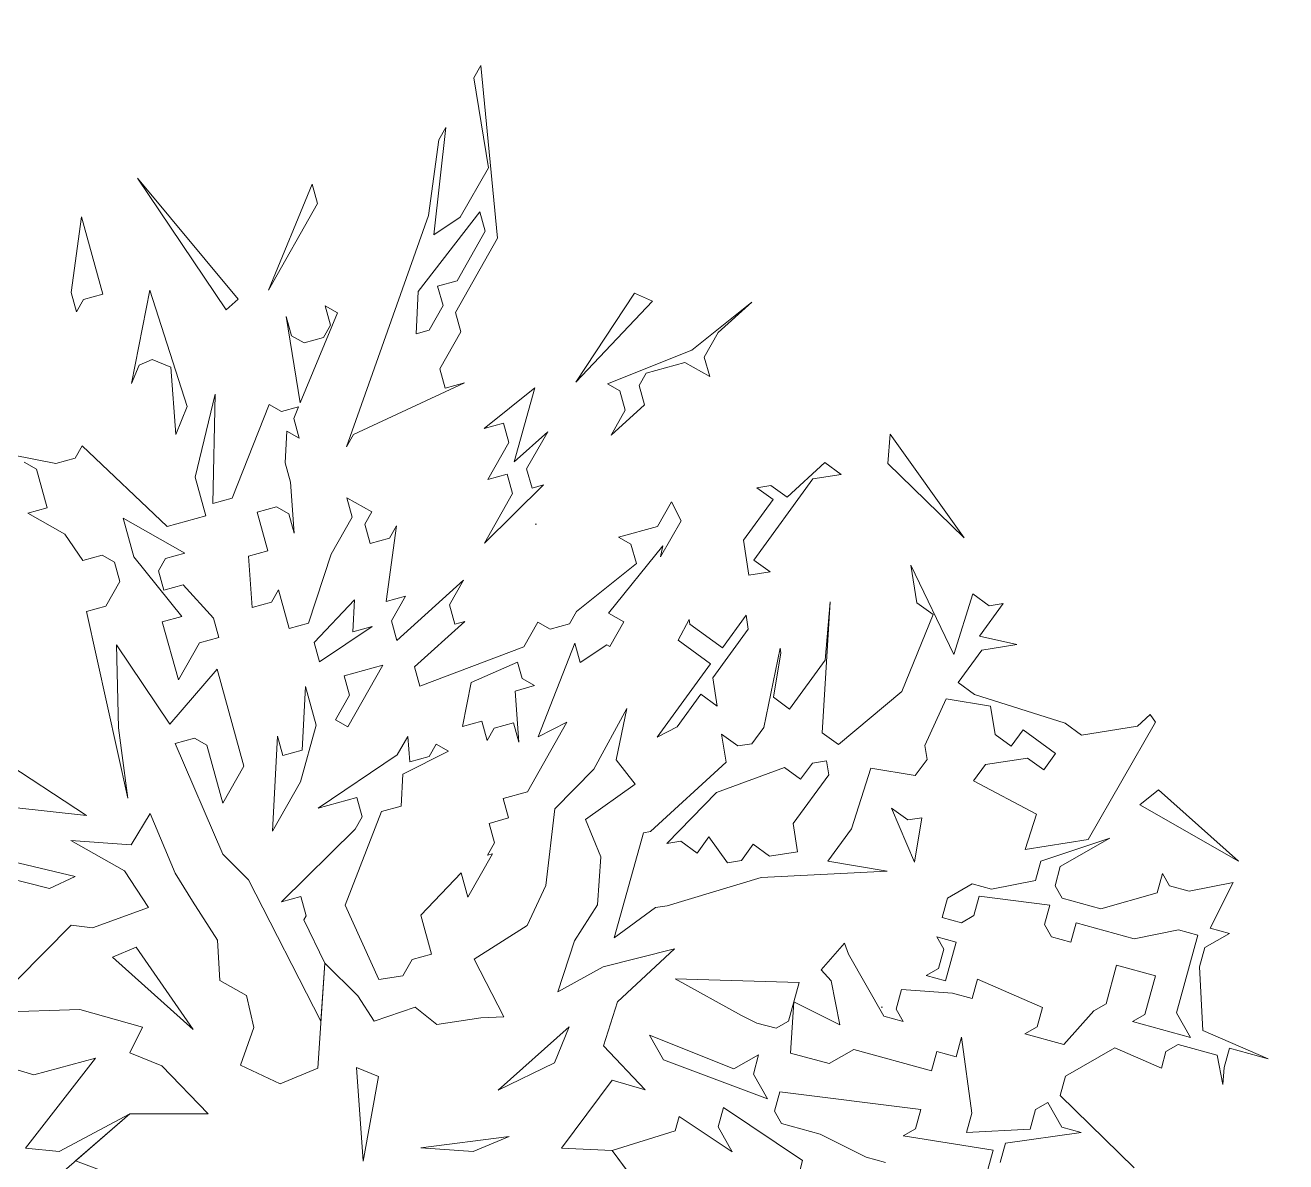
# Model space of a CAD drawing. Header units: millimetres. Extents: x -38151500 to -27467627, y -20617104 to -20349562.
# Drawn here: x -32391838 to -32391105, y -20488673 to -20488012 of the extents above; entities that cross this region are included whole.
import ezdxf

# ---------------------------------------------------------------- set-up
doc = ezdxf.new("R2010")
doc.units = ezdxf.units.MM
doc.header["$MEASUREMENT"] = 0
doc.layers.add('Новый_ГП_озеленение_газон_Ном._пера__74', color=74, linetype='Continuous', lineweight=20)
doc.layers.add('Новый_ГП_озеленение_кустарники_Ном._пера__10', color=7, linetype='Continuous', lineweight=5, true_color=0x616d3a)

msp = doc.modelspace()

# ---------------------------------------------------------------- hatches: boundary and pattern name
at = {"layer": 'Новый_ГП_озеленение_газон_Ном._пера__74', "linetype": 'Continuous', "lineweight": 20}
h = msp.add_hatch(dxfattribs=at)
h.set_pattern_fill('AR_SAND_0005', color=74, style=0, pattern_type=2)
h.set_pattern_definition([(37.5, (5709271.23, 0), (-24.0004694, 734.119856), [0, -579.12, 0, -647.7, 0, -619.125]), (7.5, (5709271.2, 0), (674.284925, 1075.23765), [0, -312.42, 0, -521.97, 0, -200.025]), (327.5, (5708802.6, 0), (1186.488555, 2.155777), [0, -190.5, 0, -685.8, 0, -895.35]), (317.5, (5708802.6, 0), (1145.334679, 334.393985), [0, -95.25, 0, -449.58, 0, -514.35])])
h.paths.add_polyline_path([(-32398350.35, -20497367.72), (-32396559.02, -20498487.23), (-32385931.21, -20481480.46), (-32389482.56, -20479260.77), (-32391580.09, -20482659.05), (-32389868.85, -20483779.86)])

# ---------------------------------------------------------------- linework, layer by layer
at = {"layer": 'Новый_ГП_озеленение_кустарники_Ном._пера__10', "color": 77, "lineweight": 5, "true_color": 0x616d3a}
for p, q in [((-32391573.28, -20488035.34), (-32391577.35, -20488042.54)), ((-32391563.65, -20488135.85), (-32391573.28, -20488035.34)), ((-32391577.35, -20488042.54), (-32391568.94, -20488094.83)), ((-32391600.6, -20488133.94), (-32391593.66, -20488071.33)), ((-32391593.66, -20488071.33), (-32391597.73, -20488078.53)), ((-32391597.73, -20488078.53), (-32391603.72, -20488122.67)), ((-32391568.94, -20488094.83), (-32391585.25, -20488123.62)), ((-32391714.43, -20488171.26), (-32391773.15, -20488100.85)), ((-32391773.15, -20488100.85), (-32391721.55, -20488177.6)), ((-32391671.44, -20488104.34), (-32391696.85, -20488166)), ((-32391668.31, -20488115.62), (-32391671.44, -20488104.34)), ((-32391696.85, -20488166), (-32391668.31, -20488115.62)), ((-32391805.77, -20488123.34), (-32391811.76, -20488167.48)), ((-32391793.28, -20488168.43), (-32391805.77, -20488123.34)), ((-32391603.72, -20488122.67), (-32391651.42, -20488257.27)), ((-32391609.7, -20488166.81), (-32391573.97, -20488120.5)), ((-32391585.25, -20488123.62), (-32391600.6, -20488133.94)), ((-32391573.97, -20488120.5), (-32391570.85, -20488131.78)), ((-32391570.85, -20488131.78), (-32391587.15, -20488160.57)), ((-32391588.11, -20488179.04), (-32391563.65, -20488135.85)), ((-32391587.15, -20488160.57), (-32391598.43, -20488163.69)), ((-32391811.76, -20488167.48), (-32391808.63, -20488178.75)), ((-32391804.56, -20488171.55), (-32391793.28, -20488168.43)), ((-32391776.58, -20488220.47), (-32391765.93, -20488166.11)), ((-32391765.93, -20488166.11), (-32391744.14, -20488233.84)), ((-32391610.97, -20488191.44), (-32391609.7, -20488166.81)), ((-32391598.43, -20488163.69), (-32391595.31, -20488174.97)), ((-32391483.94, -20488167.74), (-32391518.1, -20488219.68)), ((-32391473.4, -20488172.43), (-32391483.94, -20488167.74)), ((-32391808.63, -20488178.75), (-32391804.56, -20488171.55)), ((-32391721.55, -20488177.6), (-32391714.43, -20488171.26)), ((-32391656.78, -20488179.19), (-32391663.98, -20488175.11)), ((-32391663.98, -20488175.11), (-32391660.85, -20488186.38)), ((-32391595.31, -20488174.97), (-32391603.46, -20488189.36)), ((-32391518.1, -20488219.68), (-32391473.4, -20488172.43)), ((-32391415.68, -20488173.11), (-32391450.46, -20488200.95)), ((-32391435.11, -20488190.63), (-32391415.68, -20488173.11)), ((-32391683.4, -20488192.63), (-32391686.52, -20488181.35)), ((-32391686.52, -20488181.35), (-32391678.42, -20488231.71)), ((-32391678.42, -20488231.71), (-32391656.78, -20488179.19)), ((-32391584.99, -20488190.32), (-32391588.11, -20488179.04)), ((-32391660.85, -20488186.38), (-32391664.93, -20488193.58)), ((-32391603.46, -20488189.36), (-32391610.97, -20488191.44)), ((-32391597.21, -20488211.91), (-32391584.99, -20488190.32)), ((-32391443.26, -20488205.03), (-32391435.11, -20488190.63)), ((-32391676.2, -20488196.7), (-32391683.4, -20488192.63)), ((-32391664.93, -20488193.58), (-32391676.2, -20488196.7)), ((-32391450.46, -20488200.95), (-32391499.63, -20488220.64)), ((-32391440.14, -20488216.3), (-32391443.26, -20488205.03)), ((-32391772.13, -20488209.65), (-32391776.58, -20488220.47)), ((-32391764.49, -20488206.47), (-32391772.13, -20488209.65)), ((-32391753.67, -20488210.93), (-32391764.49, -20488206.47)), ((-32391750.83, -20488250.07), (-32391753.67, -20488210.93)), ((-32391594.09, -20488223.18), (-32391597.21, -20488211.91)), ((-32391477.08, -20488214.39), (-32391454.53, -20488208.15)), ((-32391454.53, -20488208.15), (-32391440.14, -20488216.3)), ((-32391647.34, -20488250.07), (-32391582.82, -20488220.06)), ((-32391582.82, -20488220.06), (-32391594.09, -20488223.18)), ((-32391499.63, -20488220.64), (-32391492.43, -20488224.71)), ((-32391481.16, -20488221.59), (-32391477.08, -20488214.39)), ((-32391727.84, -20488226.57), (-32391739.51, -20488274.93)), ((-32391729.19, -20488290.28), (-32391727.84, -20488226.57)), ((-32391541.93, -20488223.01), (-32391571.35, -20488246.57)), ((-32391553.83, -20488266), (-32391541.93, -20488223.01)), ((-32391492.43, -20488224.71), (-32391489.31, -20488235.99)), ((-32391478.04, -20488232.87), (-32391481.16, -20488221.59)), ((-32391744.14, -20488233.84), (-32391750.83, -20488250.07)), ((-32391696.58, -20488232.69), (-32391717.92, -20488287.16)), ((-32391689.39, -20488236.77), (-32391696.58, -20488232.69)), ((-32391679.36, -20488234), (-32391689.39, -20488236.77)), ((-32391682.19, -20488240.85), (-32391679.36, -20488234)), ((-32391497.46, -20488250.38), (-32391478.04, -20488232.87)), ((-32391679.07, -20488252.12), (-32391682.19, -20488240.85)), ((-32391489.31, -20488235.99), (-32391497.46, -20488250.38)), ((-32391687.22, -20488266.52), (-32391686.26, -20488248.05)), ((-32391686.26, -20488248.05), (-32391679.07, -20488252.12)), ((-32391651.42, -20488257.27), (-32391647.34, -20488250.07)), ((-32391571.35, -20488246.57), (-32391560.08, -20488243.45)), ((-32391560.08, -20488243.45), (-32391556.96, -20488254.72)), ((-32391534.41, -20488248.48), (-32391553.83, -20488266)), ((-32391546.64, -20488270.07), (-32391534.41, -20488248.48)), ((-32391336.54, -20488266.93), (-32391335.02, -20488249.95)), ((-32391335.02, -20488249.95), (-32391292.06, -20488310.18)), ((-32391805.25, -20488256.72), (-32391809.33, -20488263.92)), ((-32391755.82, -20488303.72), (-32391805.25, -20488256.72)), ((-32391556.96, -20488254.72), (-32391569.18, -20488276.32)), ((-32391820.6, -20488267.04), (-32391846.27, -20488262.01)), ((-32391809.33, -20488263.92), (-32391820.6, -20488267.04)), ((-32391839.07, -20488266.09), (-32391831.88, -20488270.16)), ((-32391831.88, -20488270.16), (-32391825.63, -20488292.71)), ((-32391684.1, -20488277.79), (-32391687.22, -20488266.52)), ((-32391543.51, -20488281.35), (-32391546.64, -20488270.07)), ((-32391395.09, -20488286.64), (-32391373.14, -20488266.44)), ((-32391373.14, -20488266.44), (-32391363.69, -20488273.33)), ((-32391292.06, -20488310.18), (-32391336.54, -20488266.93)), ((-32391739.51, -20488274.93), (-32391733.27, -20488297.48)), ((-32391681.93, -20488307.54), (-32391684.1, -20488277.79)), ((-32391571.09, -20488313.26), (-32391536.75, -20488279.47)), ((-32391569.18, -20488276.32), (-32391557.91, -20488273.19)), ((-32391557.91, -20488273.19), (-32391554.79, -20488284.47)), ((-32391536.75, -20488279.47), (-32391543.51, -20488281.35)), ((-32391380.03, -20488275.89), (-32391414.47, -20488323.17)), ((-32391412.72, -20488281.03), (-32391404.55, -20488279.75)), ((-32391404.55, -20488279.75), (-32391395.09, -20488286.64)), ((-32391363.69, -20488273.33), (-32391380.03, -20488275.89)), ((-32391636.83, -20488295.05), (-32391651.23, -20488286.9)), ((-32391651.23, -20488286.9), (-32391648.1, -20488298.17)), ((-32391554.79, -20488284.47), (-32391571.09, -20488313.26)), ((-32391403.26, -20488287.92), (-32391412.72, -20488281.03)), ((-32391825.63, -20488292.71), (-32391836.9, -20488295.83)), ((-32391717.92, -20488287.16), (-32391729.19, -20488290.28)), ((-32391703.52, -20488295.31), (-32391692.25, -20488292.19)), ((-32391692.25, -20488292.19), (-32391685.05, -20488296.26)), ((-32391462.43, -20488289.24), (-32391470.58, -20488303.63)), ((-32391456.82, -20488300.33), (-32391462.43, -20488289.24)), ((-32391420.48, -20488311.56), (-32391403.26, -20488287.92)), ((-32391836.9, -20488295.83), (-32391815.31, -20488308.06)), ((-32391775.24, -20488321.24), (-32391781.49, -20488298.69)), ((-32391781.49, -20488298.69), (-32391745.5, -20488319.07)), ((-32391733.27, -20488297.48), (-32391755.82, -20488303.72)), ((-32391697.28, -20488317.86), (-32391703.52, -20488295.31)), ((-32391685.05, -20488296.26), (-32391681.93, -20488307.54)), ((-32391648.1, -20488298.17), (-32391660.33, -20488319.77)), ((-32391640.91, -20488302.25), (-32391636.83, -20488295.05)), ((-32391468.71, -20488321.33), (-32391456.82, -20488300.33)), ((-32391815.31, -20488308.06), (-32391804.99, -20488323.41)), ((-32391637.78, -20488313.52), (-32391640.91, -20488302.25)), ((-32391628.42, -20488347.34), (-32391622.43, -20488303.2)), ((-32391622.43, -20488303.2), (-32391626.51, -20488310.4)), ((-32391470.58, -20488303.63), (-32391493.13, -20488309.88)), ((-32391626.51, -20488310.4), (-32391637.78, -20488313.52)), ((-32391499.11, -20488354.02), (-32391467.46, -20488314.91)), ((-32391493.13, -20488309.88), (-32391485.93, -20488313.95)), ((-32391485.93, -20488313.95), (-32391482.81, -20488325.23)), ((-32391467.46, -20488314.91), (-32391468.71, -20488321.33)), ((-32391417.27, -20488331.99), (-32391420.48, -20488311.56)), ((-32391804.99, -20488323.41), (-32391793.72, -20488320.29)), ((-32391793.72, -20488320.29), (-32391786.52, -20488324.36)), ((-32391747.4, -20488356.02), (-32391775.24, -20488321.24)), ((-32391756.77, -20488322.2), (-32391760.85, -20488329.39)), ((-32391745.5, -20488319.07), (-32391756.77, -20488322.2)), ((-32391708.55, -20488320.98), (-32391697.28, -20488317.86)), ((-32391706.38, -20488350.73), (-32391708.55, -20488320.98)), ((-32391660.33, -20488319.77), (-32391673.51, -20488359.83)), ((-32391414.47, -20488323.17), (-32391405.01, -20488330.06)), ((-32391786.52, -20488324.36), (-32391783.4, -20488335.64)), ((-32391760.85, -20488329.39), (-32391757.72, -20488340.67)), ((-32391482.81, -20488325.23), (-32391517.58, -20488353.07)), ((-32391405.01, -20488330.06), (-32391417.27, -20488331.99)), ((-32391319.61, -20488348.01), (-32391323.04, -20488326.22)), ((-32391323.04, -20488326.22), (-32391298.13, -20488378.13)), ((-32391783.4, -20488335.64), (-32391791.55, -20488350.03)), ((-32391757.72, -20488340.67), (-32391746.45, -20488337.55)), ((-32391746.45, -20488337.55), (-32391728.93, -20488356.97)), ((-32391583.32, -20488334.86), (-32391622.17, -20488369.89)), ((-32391591.47, -20488349.25), (-32391583.32, -20488334.86)), ((-32391691.03, -20488340.41), (-32391695.11, -20488347.61)), ((-32391684.79, -20488362.96), (-32391691.03, -20488340.41)), ((-32391617.14, -20488344.22), (-32391628.42, -20488347.34)), ((-32391625.29, -20488358.62), (-32391617.14, -20488344.22)), ((-32391298.13, -20488378.13), (-32391286.92, -20488342.87)), ((-32391286.92, -20488342.87), (-32391277.47, -20488349.76)), ((-32391791.55, -20488350.03), (-32391802.82, -20488353.16)), ((-32391695.11, -20488347.61), (-32391706.38, -20488350.73)), ((-32391670.39, -20488371.11), (-32391646.89, -20488346.39)), ((-32391646.89, -20488346.39), (-32391647.84, -20488364.86)), ((-32391588.35, -20488360.53), (-32391591.47, -20488349.25)), ((-32391517.58, -20488353.07), (-32391521.66, -20488360.27)), ((-32391369.93, -20488347.54), (-32391374.71, -20488423.66)), ((-32391372.96, -20488381.51), (-32391369.93, -20488347.54)), ((-32391310.16, -20488354.9), (-32391319.61, -20488348.01)), ((-32391269.3, -20488348.47), (-32391283.07, -20488367.39)), ((-32391277.47, -20488349.76), (-32391269.3, -20488348.47)), ((-32391802.82, -20488353.16), (-32391778.8, -20488461.82)), ((-32391758.68, -20488359.14), (-32391747.4, -20488356.02)), ((-32391749.31, -20488392.96), (-32391758.68, -20488359.14)), ((-32391728.93, -20488356.97), (-32391725.81, -20488368.25)), ((-32391673.51, -20488359.83), (-32391684.79, -20488362.96)), ((-32391622.17, -20488369.89), (-32391625.29, -20488358.62)), ((-32391611.85, -20488385.24), (-32391582.71, -20488358.97)), ((-32391582.71, -20488358.97), (-32391588.35, -20488360.53)), ((-32391540.13, -20488359.31), (-32391548.28, -20488373.71)), ((-32391532.93, -20488363.39), (-32391540.13, -20488359.31)), ((-32391521.66, -20488360.27), (-32391532.93, -20488363.39)), ((-32391490.11, -20488359.12), (-32391499.11, -20488354.02)), ((-32391498.26, -20488373.51), (-32391490.11, -20488359.12)), ((-32391458.53, -20488369.84), (-32391452.07, -20488357.66)), ((-32391452.07, -20488357.66), (-32391451.65, -20488360.38)), ((-32391451.65, -20488360.38), (-32391432.73, -20488374.16)), ((-32391432.73, -20488374.16), (-32391418.96, -20488355.24)), ((-32391418.96, -20488355.24), (-32391417.67, -20488363.42)), ((-32391328.25, -20488399.61), (-32391310.16, -20488354.9)), ((-32391636.57, -20488361.74), (-32391667.27, -20488382.38)), ((-32391647.84, -20488364.86), (-32391636.57, -20488361.74)), ((-32391417.67, -20488363.42), (-32391438.34, -20488391.78)), ((-32391283.07, -20488367.39), (-32391261.36, -20488372.35)), ((-32391784.09, -20488420.8), (-32391785.3, -20488372.58)), ((-32391785.3, -20488372.58), (-32391754.34, -20488418.63)), ((-32391737.08, -20488371.37), (-32391749.31, -20488392.96)), ((-32391725.81, -20488368.25), (-32391737.08, -20488371.37)), ((-32391667.27, -20488382.38), (-32391670.39, -20488371.11)), ((-32391548.28, -20488373.71), (-32391608.73, -20488396.52)), ((-32391539.87, -20488426), (-32391518.54, -20488371.54)), ((-32391518.54, -20488371.54), (-32391515.41, -20488382.81)), ((-32391515.41, -20488382.81), (-32391500.06, -20488372.49)), ((-32391500.06, -20488372.49), (-32391498.26, -20488373.51)), ((-32391439.62, -20488383.61), (-32391458.53, -20488369.84)), ((-32391408.68, -20488420.62), (-32391399.19, -20488374.47)), ((-32391399.19, -20488374.47), (-32391398.76, -20488377.19)), ((-32391261.36, -20488372.35), (-32391281.79, -20488375.56)), ((-32391398.76, -20488377.19), (-32391403.08, -20488402.99)), ((-32391393.63, -20488409.88), (-32391372.96, -20488381.51)), ((-32391281.79, -20488375.56), (-32391295.56, -20488394.47)), ((-32391754.34, -20488418.63), (-32391726.76, -20488386.72)), ((-32391726.76, -20488386.72), (-32391711.15, -20488443.09)), ((-32391652.87, -20488390.53), (-32391630.32, -20488384.29)), ((-32391630.32, -20488384.29), (-32391650.7, -20488420.28)), ((-32391608.73, -20488396.52), (-32391611.85, -20488385.24)), ((-32391578.98, -20488394.35), (-32391551.91, -20488382.52)), ((-32391551.91, -20488382.52), (-32391549.24, -20488392.18)), ((-32391470.62, -20488426.16), (-32391439.62, -20488383.61)), ((-32391677.33, -20488433.72), (-32391675.42, -20488396.78)), ((-32391675.42, -20488396.78), (-32391669.18, -20488419.33)), ((-32391649.75, -20488401.81), (-32391652.87, -20488390.53)), ((-32391584.01, -20488420.02), (-32391578.98, -20488394.35)), ((-32391542.04, -20488396.26), (-32391553.31, -20488399.38)), ((-32391549.24, -20488392.18), (-32391542.04, -20488396.26)), ((-32391438.34, -20488391.78), (-32391435.77, -20488408.13)), ((-32391295.56, -20488394.47), (-32391286.11, -20488401.36)), ((-32391657.9, -20488416.2), (-32391649.75, -20488401.81)), ((-32391553.31, -20488399.38), (-32391551.14, -20488429.13)), ((-32391445.22, -20488401.24), (-32391459, -20488420.15)), ((-32391435.77, -20488408.13), (-32391445.22, -20488401.24)), ((-32391403.08, -20488402.99), (-32391393.63, -20488409.88)), ((-32391365.26, -20488430.54), (-32391328.25, -20488399.61)), ((-32391302.45, -20488403.93), (-32391314.94, -20488431.01)), ((-32391276.65, -20488408.25), (-32391302.45, -20488403.93)), ((-32391286.11, -20488401.36), (-32391233.22, -20488418.17)), ((-32391507.6, -20488444.84), (-32391488.25, -20488409.56)), ((-32391488.25, -20488409.56), (-32391494.54, -20488439.41)), ((-32391274.08, -20488424.59), (-32391276.65, -20488408.25)), ((-32391650.7, -20488420.28), (-32391657.9, -20488416.2)), ((-32391572.74, -20488416.9), (-32391584.01, -20488420.02)), ((-32391569.62, -20488428.17), (-32391572.74, -20488416.9)), ((-32391554.27, -20488417.85), (-32391565.54, -20488420.97)), ((-32391551.14, -20488429.13), (-32391554.27, -20488417.85)), ((-32391546.16, -20488458.09), (-32391523.23, -20488417.6)), ((-32391523.23, -20488417.6), (-32391539.87, -20488426)), ((-32391233.22, -20488418.17), (-32391223.77, -20488425.06)), ((-32391180.77, -20488417.51), (-32391219.8, -20488485.84)), ((-32391191.08, -20488419.92), (-32391183.71, -20488413.14)), ((-32391183.71, -20488413.14), (-32391180.77, -20488417.51)), ((-32391778.8, -20488461.82), (-32391784.09, -20488420.8)), ((-32391694.59, -20488480.99), (-32391691.73, -20488425.57)), ((-32391691.73, -20488425.57), (-32391688.6, -20488436.85)), ((-32391669.18, -20488419.33), (-32391678.28, -20488452.2)), ((-32391621.91, -20488436.58), (-32391615.8, -20488425.79)), ((-32391615.8, -20488425.79), (-32391614.71, -20488440.66)), ((-32391565.54, -20488420.97), (-32391569.62, -20488428.17)), ((-32391459, -20488420.15), (-32391470.62, -20488426.16)), ((-32391430.63, -20488440.82), (-32391433.2, -20488424.47)), ((-32391433.2, -20488424.47), (-32391423.74, -20488431.36)), ((-32391415.57, -20488430.08), (-32391408.68, -20488420.62)), ((-32391374.71, -20488423.66), (-32391365.26, -20488430.54)), ((-32391264.63, -20488431.48), (-32391274.08, -20488424.59)), ((-32391257.74, -20488422.02), (-32391264.63, -20488431.48)), ((-32391238.83, -20488435.8), (-32391257.74, -20488422.02)), ((-32391223.77, -20488425.06), (-32391191.08, -20488419.92)), ((-32391802.75, -20488471.77), (-32391863.29, -20488432.19)), ((-32391739.94, -20488426.79), (-32391751.22, -20488429.91)), ((-32391751.22, -20488429.91), (-32391723.54, -20488494.27)), ((-32391732.75, -20488430.86), (-32391739.94, -20488426.79)), ((-32391723.38, -20488464.68), (-32391732.75, -20488430.86)), ((-32391688.6, -20488436.85), (-32391677.33, -20488433.72)), ((-32391603.44, -20488437.54), (-32391599.36, -20488430.34)), ((-32391599.36, -20488430.34), (-32391592.17, -20488434.42)), ((-32391423.74, -20488431.36), (-32391415.57, -20488430.08)), ((-32391314.94, -20488431.01), (-32391313.66, -20488439.18)), ((-32391667.96, -20488467.55), (-32391621.91, -20488436.58)), ((-32391592.17, -20488434.42), (-32391618.79, -20488447.86)), ((-32391614.71, -20488440.66), (-32391603.44, -20488437.54)), ((-32391494.54, -20488439.41), (-32391483.55, -20488453.55)), ((-32391474.53, -20488481.21), (-32391430.63, -20488440.82)), ((-32391372.15, -20488440), (-32391380.32, -20488441.28)), ((-32391370.86, -20488448.17), (-32391372.15, -20488440)), ((-32391313.66, -20488439.18), (-32391320.55, -20488448.64)), ((-32391279.69, -20488442.22), (-32391255.17, -20488438.37)), ((-32391255.17, -20488438.37), (-32391245.71, -20488445.25)), ((-32391245.71, -20488445.25), (-32391238.83, -20488435.8)), ((-32391711.15, -20488443.09), (-32391723.38, -20488464.68)), ((-32391618.79, -20488447.86), (-32391619.74, -20488466.33)), ((-32391530.32, -20488467.91), (-32391507.6, -20488444.84)), ((-32391396.66, -20488443.85), (-32391436.24, -20488458.44)), ((-32391387.2, -20488450.74), (-32391396.66, -20488443.85)), ((-32391391.52, -20488476.54), (-32391370.86, -20488448.17)), ((-32391380.32, -20488441.28), (-32391387.2, -20488450.74)), ((-32391346.35, -20488444.32), (-32391357.55, -20488479.57)), ((-32391320.55, -20488448.64), (-32391346.35, -20488444.32)), ((-32391286.57, -20488451.67), (-32391279.69, -20488442.22)), ((-32391678.28, -20488452.2), (-32391694.59, -20488480.99)), ((-32391483.55, -20488453.55), (-32391512.44, -20488474.08)), ((-32391250.03, -20488471.05), (-32391286.57, -20488451.67)), ((-32391645.41, -20488461.3), (-32391667.96, -20488467.55)), ((-32391642.29, -20488472.58), (-32391645.41, -20488461.3)), ((-32391560.25, -20488461.99), (-32391546.16, -20488458.09)), ((-32391557.13, -20488473.27), (-32391560.25, -20488461.99)), ((-32391436.24, -20488458.44), (-32391465.07, -20488488.1)), ((-32391189.89, -20488465.56), (-32391178.96, -20488456.82)), ((-32391178.96, -20488456.82), (-32391132.41, -20488498.35)), ((-32391846.74, -20488467.06), (-32391802.75, -20488471.77)), ((-32391631.02, -20488469.45), (-32391652.35, -20488523.92)), ((-32391619.74, -20488466.33), (-32391631.02, -20488469.45)), ((-32391535.54, -20488512.62), (-32391530.32, -20488467.91)), ((-32391334.32, -20488467.55), (-32391324.87, -20488474.44)), ((-32391321.01, -20488498.95), (-32391334.32, -20488467.55)), ((-32391132.41, -20488498.35), (-32391189.89, -20488465.56)), ((-32391776.85, -20488488.85), (-32391765.72, -20488470.6)), ((-32391765.72, -20488470.6), (-32391751.23, -20488505.41)), ((-32391646.37, -20488479.77), (-32391642.29, -20488472.58)), ((-32391568.4, -20488476.39), (-32391557.13, -20488473.27)), ((-32391565.28, -20488487.67), (-32391568.4, -20488476.39)), ((-32391512.44, -20488474.08), (-32391503.39, -20488495.84)), ((-32391388.96, -20488492.88), (-32391391.52, -20488476.54)), ((-32391324.87, -20488474.44), (-32391316.69, -20488473.15)), ((-32391316.69, -20488473.15), (-32391321.01, -20488498.95)), ((-32391256.57, -20488491.62), (-32391250.03, -20488471.05)), ((-32391689.3, -20488522.01), (-32391646.37, -20488479.77)), ((-32391495.81, -20488543), (-32391478.61, -20488481.85)), ((-32391478.61, -20488481.85), (-32391474.53, -20488481.21)), ((-32391447.44, -20488493.7), (-32391440.56, -20488484.24)), ((-32391440.56, -20488484.24), (-32391429.82, -20488499.3)), ((-32391357.55, -20488479.57), (-32391371.33, -20488498.49)), ((-32391247.37, -20488498.35), (-32391207.35, -20488485.04)), ((-32391207.35, -20488485.04), (-32391236.09, -20488501.44)), ((-32391780.72, -20488504.07), (-32391811.89, -20488486.42)), ((-32391811.89, -20488486.42), (-32391776.85, -20488488.85)), ((-32391569.36, -20488494.86), (-32391565.28, -20488487.67)), ((-32391465.07, -20488488.1), (-32391456.9, -20488486.81)), ((-32391456.9, -20488486.81), (-32391447.44, -20488493.7)), ((-32391421.64, -20488498.02), (-32391414.76, -20488488.56)), ((-32391414.76, -20488488.56), (-32391405.3, -20488495.45)), ((-32391219.8, -20488485.84), (-32391256.57, -20488491.62)), ((-32391886.84, -20488498.31), (-32391824.27, -20488514.39)), ((-32391809.32, -20488507.3), (-32391860.88, -20488495.14)), ((-32391723.54, -20488494.27), (-32391708.52, -20488509.31)), ((-32391580.8, -20488519.28), (-32391566.54, -20488494.08)), ((-32391566.54, -20488494.08), (-32391569.36, -20488494.86)), ((-32391503.39, -20488495.84), (-32391505.33, -20488523.87)), ((-32391429.82, -20488499.3), (-32391421.64, -20488498.02)), ((-32391405.3, -20488495.45), (-32391388.96, -20488492.88)), ((-32391371.33, -20488498.49), (-32391336.93, -20488504.25)), ((-32391250.46, -20488509.63), (-32391247.37, -20488498.35)), ((-32391766.71, -20488525.46), (-32391780.72, -20488504.07)), ((-32391751.23, -20488505.41), (-32391741.09, -20488521.61)), ((-32391608.21, -20488529.9), (-32391584.71, -20488505.18)), ((-32391584.71, -20488505.18), (-32391580.8, -20488519.28)), ((-32391336.93, -20488504.25), (-32391410.25, -20488507.89)), ((-32391236.09, -20488501.44), (-32391239.18, -20488512.72)), ((-32391179.67, -20488516.87), (-32391176.58, -20488505.59)), ((-32391176.58, -20488505.59), (-32391172.48, -20488512.78)), ((-32391824.27, -20488514.39), (-32391809.32, -20488507.3)), ((-32391708.52, -20488509.31), (-32391666.39, -20488591.57)), ((-32391546.3, -20488535.82), (-32391535.54, -20488512.62)), ((-32391410.25, -20488507.89), (-32391464.95, -20488524.36)), ((-32391301.77, -20488519.85), (-32391287.4, -20488511.65)), ((-32391287.4, -20488511.65), (-32391276.12, -20488514.74)), ((-32391276.12, -20488514.74), (-32391250.46, -20488509.63)), ((-32391239.18, -20488512.72), (-32391235.08, -20488519.91)), ((-32391172.48, -20488512.78), (-32391161.2, -20488515.86)), ((-32391161.2, -20488515.86), (-32391135.55, -20488510.76)), ((-32391135.55, -20488510.76), (-32391148.91, -20488537.42)), ((-32391741.09, -20488521.61), (-32391726.48, -20488544.45)), ((-32391678.02, -20488518.89), (-32391689.3, -20488522.01)), ((-32391674.9, -20488530.16), (-32391678.02, -20488518.89)), ((-32391304.86, -20488531.13), (-32391301.77, -20488519.85)), ((-32391283.3, -20488518.84), (-32391286.39, -20488530.12)), ((-32391242.26, -20488524), (-32391283.3, -20488518.84)), ((-32391235.08, -20488519.91), (-32391212.51, -20488526.08)), ((-32391212.51, -20488526.08), (-32391179.67, -20488516.87)), ((-32391799.22, -20488537.3), (-32391766.71, -20488525.46)), ((-32391652.35, -20488523.92), (-32391632.7, -20488567.35)), ((-32391505.33, -20488523.87), (-32391518.75, -20488544.77)), ((-32391471.76, -20488525.43), (-32391495.81, -20488543)), ((-32391464.95, -20488524.36), (-32391471.76, -20488525.43)), ((-32391245.35, -20488535.29), (-32391242.26, -20488524)), ((-32391842.85, -20488567.37), (-32391811.79, -20488535.72)), ((-32391811.79, -20488535.72), (-32391799.22, -20488537.3)), ((-32391676.26, -20488532.56), (-32391674.9, -20488530.16)), ((-32391664.08, -20488557.75), (-32391676.26, -20488532.56)), ((-32391601.96, -20488552.45), (-32391608.21, -20488529.9)), ((-32391577.24, -20488555.5), (-32391546.3, -20488535.82)), ((-32391293.57, -20488534.22), (-32391304.86, -20488531.13)), ((-32391286.39, -20488530.12), (-32391293.57, -20488534.22)), ((-32391241.25, -20488542.47), (-32391245.35, -20488535.29)), ((-32391226.88, -20488534.28), (-32391229.97, -20488545.56)), ((-32391193.03, -20488543.54), (-32391226.88, -20488534.28)), ((-32391303.85, -20488549.6), (-32391307.95, -20488542.42)), ((-32391307.95, -20488542.42), (-32391296.66, -20488545.5)), ((-32391229.97, -20488545.56), (-32391241.25, -20488542.47)), ((-32391167.38, -20488538.43), (-32391193.03, -20488543.54)), ((-32391168.44, -20488586.65), (-32391156.09, -20488541.52)), ((-32391156.09, -20488541.52), (-32391167.38, -20488538.43)), ((-32391137.62, -20488540.51), (-32391151.99, -20488548.7)), ((-32391148.91, -20488537.42), (-32391137.62, -20488540.51)), ((-32391787.67, -20488554.23), (-32391773.97, -20488548.53)), ((-32391773.97, -20488548.53), (-32391740.69, -20488596.3)), ((-32391726.48, -20488544.45), (-32391725.28, -20488567.77)), ((-32391518.75, -20488544.77), (-32391528.55, -20488574.37)), ((-32391502.2, -20488560), (-32391460.63, -20488549.51)), ((-32391460.63, -20488549.51), (-32391493.75, -20488580.31)), ((-32391375.22, -20488561.74), (-32391361.74, -20488546.08)), ((-32391361.74, -20488546.08), (-32391359.26, -20488552.63)), ((-32391306.94, -20488560.89), (-32391303.85, -20488549.6)), ((-32391296.66, -20488545.5), (-32391302.84, -20488568.07)), ((-32391151.99, -20488548.7), (-32391155.08, -20488559.99)), ((-32391740.69, -20488596.3), (-32391787.67, -20488554.23)), ((-32391668.26, -20488618.91), (-32391664.08, -20488557.75)), ((-32391666.39, -20488591.57), (-32391664.08, -20488557.75)), ((-32391664.08, -20488557.75), (-32391644.92, -20488576.87)), ((-32391618.67, -20488565.17), (-32391613.24, -20488555.57)), ((-32391613.24, -20488555.57), (-32391601.96, -20488552.45)), ((-32391559.85, -20488589.1), (-32391577.24, -20488555.5)), ((-32391359.26, -20488552.63), (-32391338.77, -20488588.56)), ((-32391632.7, -20488567.35), (-32391618.67, -20488565.17)), ((-32391528.55, -20488574.37), (-32391502.2, -20488560)), ((-32391369.53, -20488568.02), (-32391375.22, -20488561.74)), ((-32391314.12, -20488564.98), (-32391306.94, -20488560.89)), ((-32391302.84, -20488568.07), (-32391314.12, -20488564.98)), ((-32391209.48, -20488581.49), (-32391203.3, -20488558.92)), ((-32391203.3, -20488558.92), (-32391180.74, -20488565.1)), ((-32391180.74, -20488565.1), (-32391186.91, -20488587.66)), ((-32391155.08, -20488559.99), (-32391153.06, -20488596.93)), ((-32391725.28, -20488567.77), (-32391709.69, -20488576.6)), ((-32391421.53, -20488588.15), (-32391460.3, -20488566.84)), ((-32391460.3, -20488566.84), (-32391388, -20488569.03)), ((-32391388, -20488569.03), (-32391391.09, -20488580.31)), ((-32391364.42, -20488593.67), (-32391369.53, -20488568.02)), ((-32391331.58, -20488584.46), (-32391328.49, -20488573.18)), ((-32391328.49, -20488573.18), (-32391298.74, -20488575.26)), ((-32391287.46, -20488578.35), (-32391284.37, -20488567.06)), ((-32391284.37, -20488567.06), (-32391246.42, -20488583.51)), ((-32391709.69, -20488576.6), (-32391705.35, -20488595.21)), ((-32391644.92, -20488576.87), (-32391635.38, -20488591.61)), ((-32391493.75, -20488580.31), (-32391501.86, -20488605.8)), ((-32391391.09, -20488580.31), (-32391394.17, -20488591.59)), ((-32391393.16, -20488610.06), (-32391391.09, -20488580.31)), ((-32391391.09, -20488580.31), (-32391364.42, -20488593.67)), ((-32391298.74, -20488575.26), (-32391287.46, -20488578.35)), ((-32391806.73, -20488584.66), (-32391860.38, -20488586.58)), ((-32391770.12, -20488594.95), (-32391806.73, -20488584.66)), ((-32391635.38, -20488591.61), (-32391611.57, -20488583.41)), ((-32391611.57, -20488583.41), (-32391598.89, -20488593.44)), ((-32391327.48, -20488591.65), (-32391331.58, -20488584.46)), ((-32391246.42, -20488583.51), (-32391249.51, -20488594.79)), ((-32391234.12, -20488605.07), (-32391216.67, -20488585.59)), ((-32391216.67, -20488585.59), (-32391209.48, -20488581.49)), ((-32391186.91, -20488587.66), (-32391194.1, -20488591.76)), ((-32391160.25, -20488601.03), (-32391168.44, -20488586.65)), ((-32391777.49, -20488609.93), (-32391770.12, -20488594.95)), ((-32391598.89, -20488593.44), (-32391573.27, -20488589.58)), ((-32391573.27, -20488589.58), (-32391559.85, -20488589.1)), ((-32391521.87, -20488594.91), (-32391563.13, -20488631.77)), ((-32391530.44, -20488615.7), (-32391521.87, -20488594.91)), ((-32391412.64, -20488592.6), (-32391421.53, -20488588.15)), ((-32391401.36, -20488595.69), (-32391412.64, -20488592.6)), ((-32391394.17, -20488591.59), (-32391401.36, -20488595.69)), ((-32391338.77, -20488588.56), (-32391327.48, -20488591.65)), ((-32391249.51, -20488594.79), (-32391256.69, -20488598.89)), ((-32391194.1, -20488591.76), (-32391160.25, -20488601.03)), ((-32391705.35, -20488595.21), (-32391713.21, -20488617.2)), ((-32391467.04, -20488614.1), (-32391475.24, -20488599.73)), ((-32391475.24, -20488599.73), (-32391426.01, -20488619.27)), ((-32391293.63, -20488600.91), (-32391296.72, -20488612.2)), ((-32391287.51, -20488645.04), (-32391293.63, -20488600.91)), ((-32391256.69, -20488598.89), (-32391234.12, -20488605.07)), ((-32391153.06, -20488596.93), (-32391115.11, -20488613.38)), ((-32391894.64, -20488604.68), (-32391833.35, -20488622.7)), ((-32391501.86, -20488605.8), (-32391477.58, -20488631.43)), ((-32391356.23, -20488608.04), (-32391370.6, -20488616.24)), ((-32391311.09, -20488620.39), (-32391356.23, -20488608.04)), ((-32391308, -20488609.11), (-32391311.09, -20488620.39)), ((-32391296.72, -20488612.2), (-32391308, -20488609.11)), ((-32391204.37, -20488607.14), (-32391233.11, -20488623.54)), ((-32391177.27, -20488618.89), (-32391204.37, -20488607.14)), ((-32391174.62, -20488609.22), (-32391177.27, -20488618.89)), ((-32391167.43, -20488605.12), (-32391174.62, -20488609.22)), ((-32391144.87, -20488611.3), (-32391167.43, -20488605.12)), ((-32391137.68, -20488607.2), (-32391140.77, -20488618.48)), ((-32391115.11, -20488613.38), (-32391137.68, -20488607.2)), ((-32391797.54, -20488613.06), (-32391838.22, -20488665.5)), ((-32391833.35, -20488622.7), (-32391797.54, -20488613.06)), ((-32391759.01, -20488617.55), (-32391777.49, -20488609.93)), ((-32391713.21, -20488617.2), (-32391690.01, -20488627.97)), ((-32391563.13, -20488631.77), (-32391530.44, -20488615.7)), ((-32391406.53, -20488636.73), (-32391467.04, -20488614.1)), ((-32391426.01, -20488619.27), (-32391411.63, -20488611.07)), ((-32391411.63, -20488611.07), (-32391414.72, -20488622.36)), ((-32391370.6, -20488616.24), (-32391393.16, -20488610.06)), ((-32391141.46, -20488628.4), (-32391144.87, -20488611.3)), ((-32391732.07, -20488645.47), (-32391759.01, -20488617.55)), ((-32391690.01, -20488627.97), (-32391668.26, -20488618.91)), ((-32391641.76, -20488673.03), (-32391645.74, -20488618.41)), ((-32391645.74, -20488618.41), (-32391632.8, -20488623.75)), ((-32391632.8, -20488623.75), (-32391641.76, -20488673.03)), ((-32391414.72, -20488622.36), (-32391406.53, -20488636.73)), ((-32391233.11, -20488623.54), (-32391236.2, -20488634.82)), ((-32391140.77, -20488618.48), (-32391141.46, -20488628.4)), ((-32391496.91, -20488625.86), (-32391526.41, -20488665.37)), ((-32391477.58, -20488631.43), (-32391496.91, -20488625.86)), ((-32391402.43, -20488643.91), (-32391399.34, -20488632.63)), ((-32391399.34, -20488632.63), (-32391317.27, -20488642.96)), ((-32391243.39, -20488638.92), (-32391250.57, -20488643.02)), ((-32391235.19, -20488653.29), (-32391243.39, -20488638.92)), ((-32391236.2, -20488634.82), (-32391193.14, -20488676.92)), ((-32391777.52, -20488645.56), (-32391823.19, -20488685.05)), ((-32391818.75, -20488667.42), (-32391777.52, -20488645.56)), ((-32391809.13, -20488672.9), (-32391777.52, -20488645.56)), ((-32391777.52, -20488645.56), (-32391732.07, -20488645.47)), ((-32391435.27, -20488653.12), (-32391432.18, -20488641.84)), ((-32391432.18, -20488641.84), (-32391386.03, -20488672.66)), ((-32391398.33, -20488651.1), (-32391402.43, -20488643.91)), ((-32391317.27, -20488642.96), (-32391320.35, -20488654.24)), ((-32391290.6, -20488656.32), (-32391287.51, -20488645.04)), ((-32391250.57, -20488643.02), (-32391253.66, -20488654.3)), ((-32391460.15, -20488655.41), (-32391457.84, -20488646.95)), ((-32391457.84, -20488646.95), (-32391427.07, -20488667.49)), ((-32391427.07, -20488667.49), (-32391435.27, -20488653.12)), ((-32391375.76, -20488657.28), (-32391398.33, -20488651.1)), ((-32391223.91, -20488656.38), (-32391235.19, -20488653.29)), ((-32391608.23, -20488665.31), (-32391556.85, -20488658.68)), ((-32391556.85, -20488658.68), (-32391577.82, -20488667.41)), ((-32391496.92, -20488666.71), (-32391460.15, -20488655.41)), ((-32391349.1, -20488670.64), (-32391375.76, -20488657.28)), ((-32391320.35, -20488654.24), (-32391327.54, -20488658.34)), ((-32391327.54, -20488658.34), (-32391275.22, -20488666.59)), ((-32391253.66, -20488654.3), (-32391290.6, -20488656.32)), ((-32391268.03, -20488662.5), (-32391223.91, -20488656.38)), ((-32391838.22, -20488665.5), (-32391818.75, -20488667.42)), ((-32391577.82, -20488667.41), (-32391608.23, -20488665.31)), ((-32391526.41, -20488665.37), (-32391496.92, -20488666.71)), ((-32391487.34, -20488679.59), (-32391496.92, -20488666.71)), ((-32391496.92, -20488666.71), (-32391481.46, -20488687.5)), ((-32391275.22, -20488666.59), (-32391278.31, -20488677.88)), ((-32391271.12, -20488673.78), (-32391268.03, -20488662.5)), ((-32391770.88, -20488687.15), (-32391809.13, -20488672.9)), ((-32391386.03, -20488672.66), (-32391389.12, -20488683.94)), ((-32391337.81, -20488673.72), (-32391349.1, -20488670.64))]:
    msp.add_line(p, q, dxfattribs=at)

doc.saveas('drawing.dxf')
